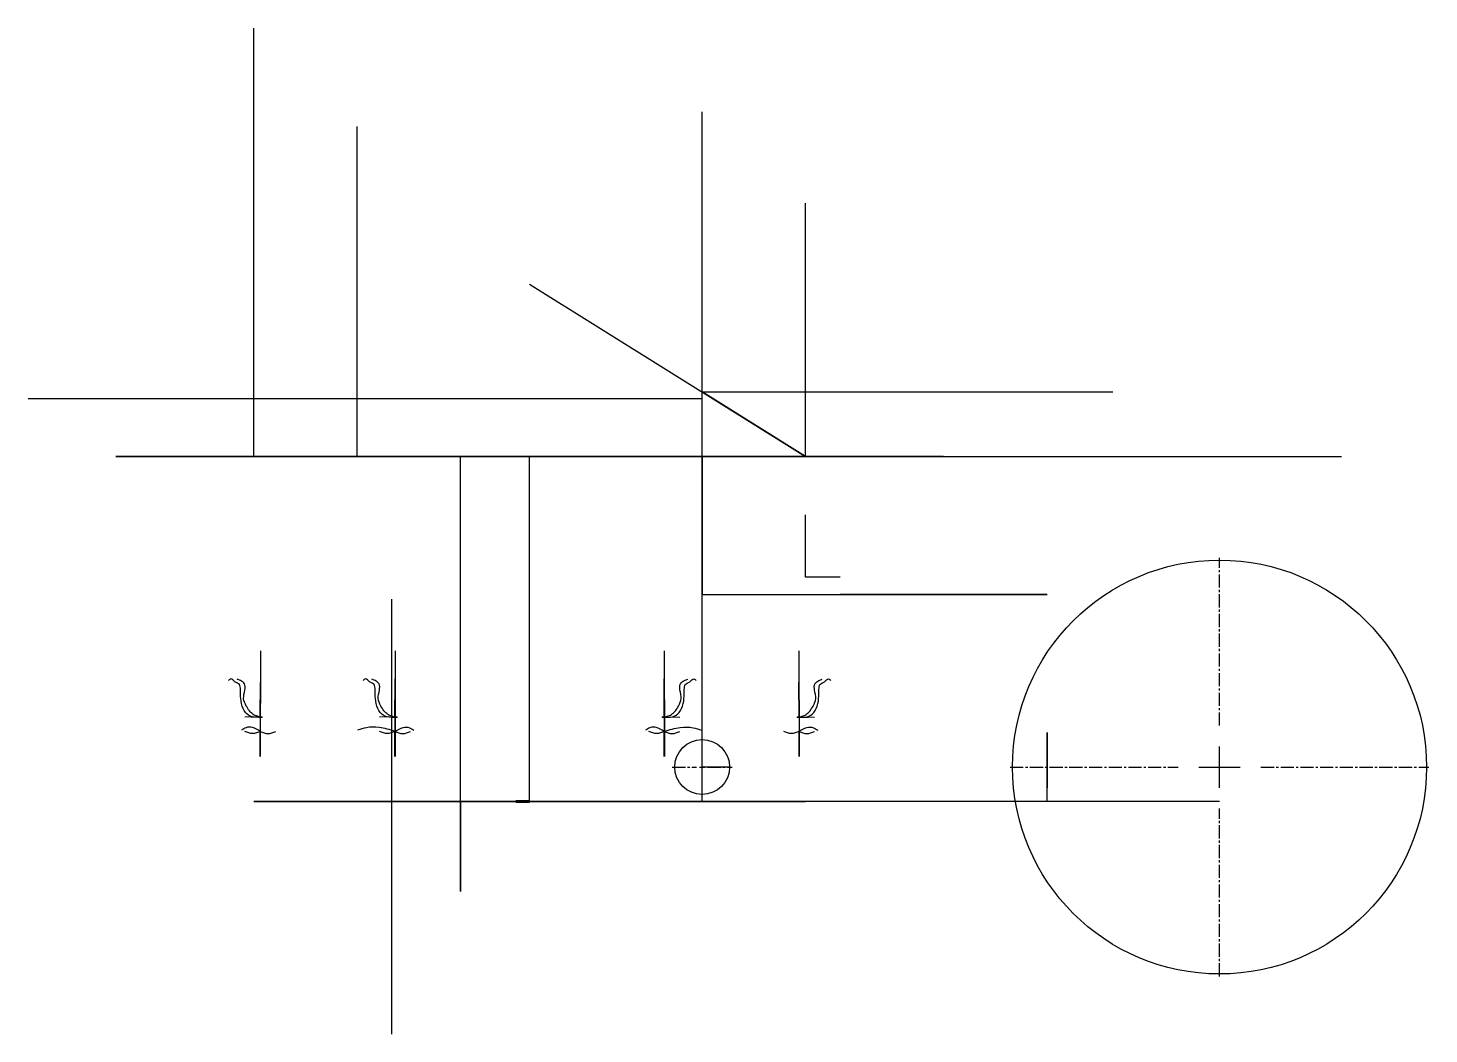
# Model space of a CAD drawing. Header units: millimetres. Extents: x 2336 to 4366, y 1366 to 2824.
import ezdxf

# ---------------------------------------------------------------- set-up
doc = ezdxf.new("R2010")
doc.units = ezdxf.units.MM
doc.linetypes.add('CENTER2', pattern=[28.575, 19.05, -3.175, 3.175, -3.175])

# ---------------------------------------------------------------- blocks, each defined once
blk = doc.blocks.new('*U26')
at = {"color": 0, "linetype": 'CENTER2', "lineweight": -3, "transparency": 16777216}
for p, q in [((0, 60), (0, 303.5)), ((-303.5, 0), (-60, 0)), ((60, 0), (303.5, 0)), ((0, -303.5), (0, -60))]:
    blk.add_line(p, q, dxfattribs=at)
at = {"color": 0, "linetype": 'Continuous', "lineweight": -3, "transparency": 16777216}
for p, q in [((0, -30), (0, 30)), ((-30, 0), (30, 0))]:
    blk.add_line(p, q, dxfattribs=at)
blk = doc.blocks.new('*U27')
at = {"color": 0, "linetype": 'CENTER2', "transparency": 16777216}
for p, q in [((0, 8), (0, 43.3)), ((-43.3, 0), (-8, 0)), ((8, 0), (43.3, 0)), ((0, -43.3), (0, -8))]:
    blk.add_line(p, q, dxfattribs=at)
at = {"color": 0, "linetype": 'Continuous', "transparency": 16777216}
for p, q in [((-4, 0), (4, 0)), ((0, -4), (0, 4))]:
    blk.add_line(p, q, dxfattribs=at)
blk = doc.blocks.new('*U9')
at = {"color": 0, "linetype": 'CENTER2', "transparency": 16777216}
for p, q in [((-3.5, 0), (0, 0)), ((0, 0), (0, 3.5)), ((0, 0), (3.5, 0)), ((0, -3.5), (0, 0))]:
    blk.add_line(p, q, dxfattribs=at)
at = {"color": 0, "linetype": 'Continuous', "transparency": 16777216}
blk.add_line((0, 0), (0, 0), dxfattribs=at)
blk.add_line((0, 0), (0, 0), dxfattribs=at)
blk = doc.blocks.new('A$C27AF2E82')
at = {"color": 32, "true_color": 0xcd6928, "extrusion": (1.70586e-06, 0.000815136, 1)}
for p, q in [((-2840.9, 2295, -2007.1), (-2841, 2269, -2007.2)), ((-2840.9, 2295.1, -1911.4), (-2840.9, 2295, -2064.2)), ((-2840.9, 2295, -2007.1), (-2840.9, 2295, -2007.2))]:
    blk.add_line(p, q, dxfattribs=at)
at = {"color": 32, "true_color": 0xcd6928, "extrusion": (0.816219, -0.577742, 0.000469546)}
for p, q in [((-2840.9, 2295.1, -1957.1), (-2840.9, 2295, -2007.1)), ((-2840.9, 2295, -2007.1), (-2840.9, 2295.1, -1957.1))]:
    blk.add_line(p, q, dxfattribs=at)
at = {"extrusion": (1.70586e-06, 0.000815136, 1)}
for q in [(-2840.9, 2295, -2064.2), (-2840.9, 2295, -2028)]:
    blk.add_line((-2840.9, 2295, -2064.2), q, dxfattribs=at)
at = {"color": 32, "true_color": 0xcd6928, "extrusion": (1.70586e-06, 0.000815136, 1), "elevation": -2005.4}
blk.add_lwpolyline([(-2840.8, 2296.7), (-2831.9, 2286.7)], dxfattribs=at)
at = {"color": 32, "true_color": 0xcd6928, "extrusion": (-3.5129e-06, -0.001679, 0.999999)}
blk.add_circle((-2840.9, 2291.7, -2011.1), 2.5, dxfattribs=at)
at = {"color": 32, "true_color": 0xcd6928, "extrusion": (1.70586e-06, 0.000815136, 1)}
blk.add_circle((-2840.9, 2296.7, -2005.4), 0.0162, dxfattribs=at)
at = {"color": 32, "true_color": 0xcd6928}
for points in [[(-2840.9, 2295, -2028), (-2840.8, 2308, -2031.2), (-2840.8, 2320.8, -2028.1)], [(-2840.9, 2295, -2007.2), (-2840.9, 2290.2, -2006.2), (-2840.9, 2283.2, -2003.4), (-2841, 2276.6, -1998.2), (-2841, 2271.5, -1991.3), (-2841, 2267, -1980.2), (-2841, 2269, -1968.3), (-2841, 2268.3, -1959.2), (-2841, 2261.6, -1954.3), (-2841, 2258.8, -1953.4), (-2841.1, 2256.1, -1952.1)], [(-2840.9, 2295, -2007.3), (-2840.9, 2275.3, -2004.7), (-2840.9, 2266.2, -1994.7), (-2840.9, 2262.2, -1980.5), (-2840.9, 2261.7, -1967.4), (-2840.9, 2260, -1960.1), (-2840.9, 2252.6, -1956), (-2841, 2245.6, -1952), (-2841, 2241.8, -1954.1)], [(-2840.9, 2295.4, -2028.1), (-2817.7, 2295.2, -2022.3), (-2799.3, 2295.1, -2022.7), (-2786.6, 2295.1, -2026.3)]]:
    blk.add_spline(points, degree=3, dxfattribs=at)
blk.add_spline([(-2840.9, 2295, -2028), (-2840.9, 2282.1, -2031.2), (-2840.9, 2269.3, -2028.1)], degree=3)
at = {"color": 32, "true_color": 0xcd6928, "extrusion": (1.70586e-06, 0.000815136, 1)}
for p in [(-2840.9, 2295, -2007.3), (-2840.9, 2295, -2007.3), (-2840.8, 2295, -2007.3)]:
    blk.add_point(p, dxfattribs=at)
at = {"color": 32, "linetype": 'CENTER2', "true_color": 0xcd6928, "extrusion": (1.70585e-06, 0.000815136, 1), "rotation": 179.880095456759}
blk.add_blockref('*U9', (-2840.9, 2296.7, -2005.4), dxfattribs=at)
blk = doc.blocks.new('*U21')
blk.add_blockref('A$C27AF2E82', (2840.9, -2295.1, 2026.2))
blk = doc.blocks.new('*U23')
at = {"color": 0, "linetype": 'ByBlock', "lineweight": -2, "transparency": 16777216}
for p, rotation in [((2443, 2077.6, 103.5), 120), ((2052.7, 2077.7, 103.5), 180), ((2638.2, 1739.6, 103.5), 60.00000000000001), ((1857.5, 1739.7, 103.5), 239.9999999999999), ((2052.7, 1401.6, 103.5), 299.9999999999999)]:
    blk.add_blockref('*U21', p, dxfattribs=dict(at, rotation=rotation))
blk.add_blockref('*U21', (2443, 1401.6, 103.5), dxfattribs=at)

msp = doc.modelspace()

# ---------------------------------------------------------------- linework, layer by layer
at = {"extrusion": (3.78136e-48, 1, 3.83476e-17)}
for p, q in [((2662.7, 2203.2, 50), (2662.7, 2824.5, 50)), ((3312.7, 2203.2, 50), (3312.7, 2703.2, 50)), ((3312.7, 2203.2, 50), (3312.7, 2703.2, 50)), ((2812.7, 2203.2, 50), (2812.7, 2681.5, 50)), ((3462.7, 2203.2, 50), (3462.7, 2570.4, 50)), ((3462.7, 2203.2, 50), (3462.7, 2570.4, 50)), ((3062.7, 2453.2, 50), (3462.7, 2203.2, 50)), ((3062.7, 2453.2, 50), (3462.7, 2203.2, 50)), ((3462.7, 2203.2, 50), (3312.7, 2297, 50)), ((3312.7, 2297, 50), (3908.2, 2297, 50)), ((3312.7, 2287, 50), (2335.6, 2287, 50)), ((2812.7, 2203.2, 50), (2662.7, 2203.2, 50)), ((3062.7, 2203.2, 50), (2812.7, 2203.2, 50)), ((3062.7, 1703.2, 50), (3062.7, 2203.2, 50)), ((3062.7, 2203.2, 50), (3312.7, 2203.2, 50)), ((3312.7, 1703.2, 50), (3312.7, 2203.2, 50)), ((3312.7, 2203.2, 50), (4239.6, 2203.2, 50)), ((3312.7, 2203.2, 50), (4239.6, 2203.2, 50)), ((3462.7, 2203.2, 50), (3312.7, 2203.2, 50)), ((3312.7, 2203.2, 50), (3462.7, 2203.2, 50)), ((3462.7, 2203.2, 50), (3312.7, 2203.2, 50)), ((3312.7, 2203.2, 50), (3312.7, 2003.2, 50)), ((3562.7, 2203.2, 50), (3462.7, 2203.2, 50)), ((3462.7, 2028.2, 50), (3462.7, 2118.9, 50)), ((3512.7, 2028.2, 50), (3462.7, 2028.2, 50)), ((3312.7, 2003.2, 50), (3812.7, 2003.2, 50)), ((3812.7, 2003.2, 50), (3512.7, 2003.2, 50)), ((2962.7, 1703.2, 50), (2962.7, 1572.9, 50)), ((4062.7, 1703.2, 50), (3062.7, 1703.2, 50)), ((3062.7, 1703.2, 50), (3312.7, 1703.2, 50)), ((3062.7, 1703.2, 50), (3062.7, 1703.2, 450))]:
    msp.add_line(p, q, dxfattribs=at)
for p, q in [((3812.7, 1703.2, 300), (3812.7, 1803.2, 300)), ((3812.7, 1803.2, 300), (3812.7, 1803.2, 350)), ((3812.7, 1803.2, 350), (3812.7, 1783.2, 350)), ((3812.7, 1783.2, 350), (3812.7, 1783.2, 320)), ((3812.7, 1783.2, 320), (3812.7, 1723.2, 320)), ((3352.5, 1753.2, 1100), (3312.7, 1753.2, 1100)), ((3312.7, 1753.2, 1100), (3312.7, 1753.2, 1110)), ((3312.7, 1753.2, 1110), (3312.7, 1753.2, 1120))]:
    msp.add_line(p, q)
at = {"lineweight": 60, "extrusion": (3.78136e-48, 1, 3.83476e-17)}
msp.add_line((3062.7, 1703.2, 50), (3042.7, 1703.2, 50), dxfattribs=at)
at = {"lineweight": 60, "extrusion": (1, -2.22045e-16, -5.78187e-32)}
msp.add_line((3062.7, 1703.2, 450), (3062.7, 1703.2, 440), dxfattribs=at)
at = {"extrusion": (-1, -2.22045e-16, 1.39397e-31)}
for points, elevation in [([(-1572.9, 50), (-1703.2, 50), (-1703.2, 30), (-2203.2, 50)], -2962.7), ([(-1366.2, -361.8), (-1496.6, -361.8), (-1496.6, -381.8), (-1996.6, -361.8)], -2862.7), ([(-1366.2, -381.8), (-1496.6, -381.8), (-1496.6, -401.8), (-1996.6, -381.8)], -2862.7)]:
    msp.add_lwpolyline(points, dxfattribs=dict(at, elevation=elevation))
at = {"extrusion": (3.78136e-48, 1, 3.83476e-17), "elevation": 1703.2}
msp.add_lwpolyline([(-3062.7, 50), (-2962.7, 50)], dxfattribs=at)
at = {"extrusion": (3.78136e-48, 1, 3.83476e-17)}
msp.add_circle((-3062.7, 50, 2203.2), 600, dxfattribs=at)
at = {"lineweight": -3}
msp.add_circle((4062.7, 1753.2), 300, dxfattribs=at)
msp.add_circle((3312.7, 1753.2, 1100), 39.8)
at = {"extrusion": (3.78136e-48, 1, 3.83476e-17)}
msp.add_arc((-3062.7, 50, 1703.2), 400, 120, 90, dxfattribs=at)
msp.add_point((3062.7, 2203.2, 50), dxfattribs=at)
msp.add_point((3312.7, 1753.2, 1100))

# ---------------------------------------------------------------- block references
at = {"linetype": 'CENTER2', "lineweight": -3}
msp.add_blockref('*U26', (4062.7, 1753.2), dxfattribs=at)
at = {"extrusion": (3.78136e-48, 1, 3.83476e-17), "rotation": 180}
msp.add_blockref('*U23', (-814.9, 1789.6, 1703.2), dxfattribs=at)
at = {"linetype": 'CENTER2'}
msp.add_blockref('*U27', (3312.7, 1753.2, 1100), dxfattribs=at)

doc.saveas('drawing.dxf')
